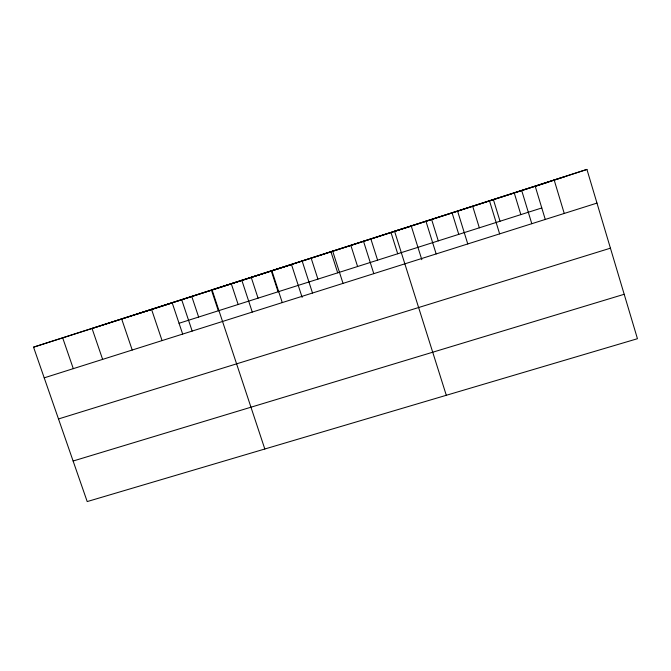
<?xml version="1.0" encoding="UTF-8"?>
<svg xmlns="http://www.w3.org/2000/svg" width="671" height="671" viewBox="0 0 671 671"><rect width="100%" height="100%" fill="white"/><g stroke="black" fill="none" stroke-linecap="round" stroke-linejoin="round"><path stroke-width="1.01" d="M586.932 169.428L33.55 347.159L87.205 501.572L637.45 338.712L586.932 169.428L535.24 186.328L545.313 219.585M92.783 328.262L564.504 176.758M138.176 313.768L547.67 182.26M33.55 347.159L172.221 302.906L182.646 334.015M179.048 323.271L541.791 207.96M44.211 377.848L596.98 203.095M58.494 418.956L610.434 248.178M73.114 461.019L624.189 294.284M62.663 337.807L73.298 368.656M92.019 328.379L102.629 359.379M121.636 318.868L132.221 350.027M151.512 309.272L162.063 340.591M181.648 299.593L192.166 331.071M191.822 296.607L198.633 317.039M231.352 283.917L238.138 304.483M264.819 449.008L212.053 289.83L291.508 264.6L302.126 297.345M211.533 290.283L218.327 310.782M251.29 277.517L258.058 298.15M241.82 280.268L252.271 312.065M271.839 270.623L282.265 302.587M271.336 271.076L278.096 291.784M311.193 258.276L317.92 279.128M302.118 260.902L312.51 293.026M332.665 251.088L343.024 283.38M330.988 251.919L337.698 272.837M350.891 245.527L357.593 266.513M370.912 239.094L377.597 260.155M363.481 241.191L373.797 273.651M446.299 395.294L394.556 231.21L411.289 226.127L421.816 259.669M391.042 232.636L397.71 253.764M431.654 219.593L438.289 240.864M425.917 221.136L436.167 253.932M457.547 210.979L467.762 243.942M452.137 213.017L458.754 234.355M472.728 206.4L479.337 227.813M493.445 199.748L500.038 221.237M489.461 200.73L499.635 233.869M521.661 190.388L531.793 223.703M514.28 193.055L520.855 214.619M554.154 179.954L564.244 213.445"/></g></svg>
